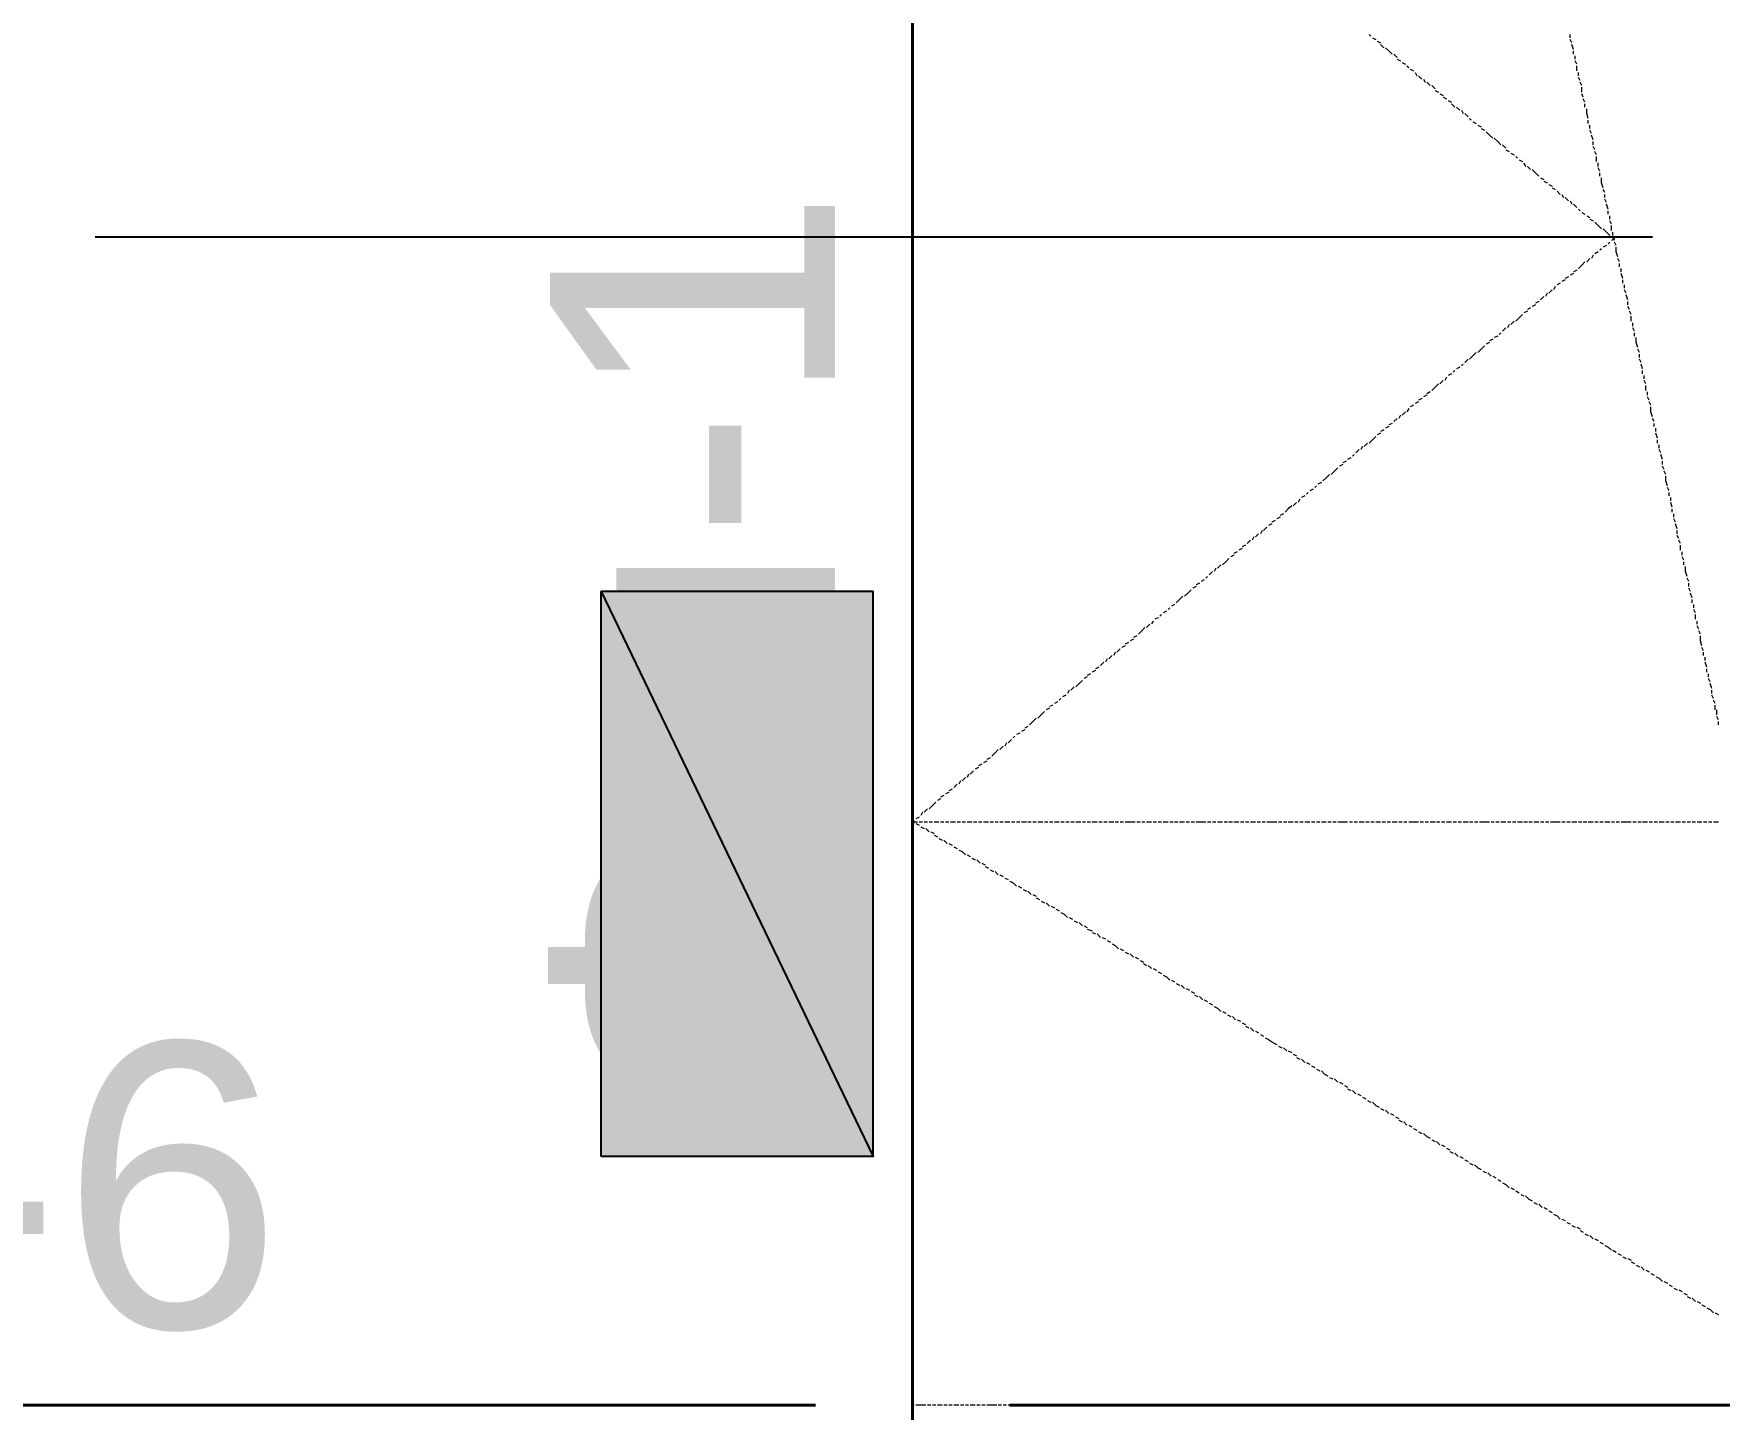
# Model space of a CAD drawing. Extents: x 0 to 604, y 0 to 420.
# Drawn here: x 127.95 to 149.6, y 218.26 to 235.93 of the extents above; entities that cross this region are included whole.
import ezdxf

# ---------------------------------------------------------------- set-up
doc = ezdxf.new("R2010")
doc.units = 0
doc.styles.add('TEYPDFCAD_TEXT', font='arial.ttf')

msp = doc.modelspace()

# ---------------------------------------------------------------- hatches: boundary and pattern name
at = {"true_color": 0xffffff}
h = msp.add_hatch(color=0, dxfattribs=at)
h.paths.add_polyline_path([(135.234, 221.509), (135.234, 228.769), (138.726, 221.509)])
h.paths.add_polyline_path([(135.234, 228.769), (138.726, 221.509), (138.726, 228.769)])

# ---------------------------------------------------------------- linework, layer by layer
at = {"color": 7, "lineweight": 40}
for p, q in [((139.234, 262.065), (139.234, 174.561)), ((137.986, 218.313), (110.49, 218.313)), ((167.979, 218.313), (140.483, 218.313))]:
    msp.add_line(p, q, dxfattribs=at)
at = {"lineweight": 25}
for p, q in [((139.234, 245.914), (139.234, 225.912)), ((148.738, 233.32), (128.736, 233.32)), ((139.234, 224.409), (139.234, 223.414)), ((139.234, 221.911), (139.234, 201.909))]:
    msp.add_line(p, q, dxfattribs=at)
at = {"color": 7, "lineweight": 5}
for p, q in [((139.234, 235.86), (139.234, 235.924)), ((139.234, 235.797), (139.234, 235.839)), ((139.234, 235.733), (139.234, 235.775)), ((145.097, 235.924), (145.119, 235.902)), ((145.14, 235.881), (145.182, 235.86)), ((145.203, 235.839), (145.246, 235.818)), ((145.246, 235.797), (145.288, 235.754)), ((147.68, 235.881), (147.68, 235.924)), ((147.701, 235.818), (147.68, 235.86)), ((147.722, 235.733), (147.701, 235.797)), ((139.234, 235.649), (139.234, 235.712)), ((139.234, 235.585), (139.234, 235.627)), ((139.234, 235.522), (139.234, 235.564)), ((145.309, 235.754), (145.351, 235.712)), ((145.351, 235.712), (145.394, 235.67)), ((145.415, 235.67), (145.457, 235.627)), ((145.457, 235.606), (145.5, 235.585)), ((145.521, 235.564), (145.563, 235.543)), ((147.722, 235.67), (147.722, 235.712)), ((147.743, 235.606), (147.743, 235.649)), ((147.764, 235.543), (147.743, 235.585)), ((139.234, 235.437), (139.234, 235.5)), ((139.234, 235.373), (139.234, 235.437)), ((139.234, 235.31), (139.234, 235.352)), ((145.584, 235.522), (145.606, 235.5)), ((145.627, 235.479), (145.669, 235.458)), ((145.69, 235.437), (145.711, 235.394)), ((145.732, 235.394), (145.775, 235.352)), ((145.796, 235.352), (145.817, 235.31)), ((147.764, 235.458), (147.764, 235.522)), ((147.786, 235.394), (147.786, 235.437)), ((147.807, 235.331), (147.786, 235.373)), ((139.234, 235.246), (139.234, 235.289)), ((139.234, 235.162), (139.234, 235.225)), ((139.234, 235.098), (139.234, 235.141)), ((145.838, 235.31), (145.881, 235.268)), ((145.902, 235.268), (145.944, 235.225)), ((145.944, 235.204), (145.987, 235.183)), ((146.008, 235.162), (146.05, 235.141)), ((146.05, 235.119), (146.092, 235.098)), ((147.828, 235.268), (147.807, 235.31)), ((147.828, 235.183), (147.828, 235.246)), ((147.849, 235.119), (147.828, 235.162)), ((139.234, 235.035), (139.234, 235.077)), ((139.234, 234.95), (139.234, 235.013)), ((139.234, 234.887), (139.234, 234.929)), ((146.113, 235.077), (146.156, 235.056)), ((146.156, 235.035), (146.198, 234.992)), ((146.219, 234.992), (146.262, 234.95)), ((146.283, 234.95), (146.304, 234.908)), ((146.325, 234.908), (146.368, 234.865)), ((147.87, 235.056), (147.849, 235.098)), ((147.87, 234.992), (147.87, 235.035)), ((147.892, 234.908), (147.892, 234.971)), ((147.913, 234.844), (147.892, 234.908)), ((139.234, 234.823), (139.234, 234.865)), ((139.234, 234.738), (139.234, 234.802)), ((139.234, 234.675), (139.234, 234.717)), ((146.389, 234.844), (146.41, 234.823)), ((146.431, 234.802), (146.473, 234.781)), ((146.494, 234.759), (146.537, 234.738)), ((146.537, 234.717), (146.579, 234.696)), ((147.913, 234.781), (147.913, 234.823)), ((147.934, 234.717), (147.934, 234.759)), ((147.955, 234.654), (147.934, 234.696)), ((139.234, 234.611), (139.234, 234.654)), ((139.234, 234.527), (139.234, 234.59)), ((139.234, 234.463), (139.234, 234.527)), ((146.6, 234.675), (146.643, 234.632)), ((146.643, 234.632), (146.685, 234.59)), ((146.706, 234.59), (146.749, 234.548)), ((146.749, 234.548), (146.791, 234.506)), ((146.812, 234.506), (146.854, 234.463)), ((147.976, 234.569), (147.955, 234.632)), ((147.976, 234.506), (147.976, 234.548)), ((147.997, 234.442), (147.976, 234.484)), ((139.234, 234.4), (139.234, 234.442)), ((139.234, 234.336), (139.234, 234.379)), ((139.234, 234.251), (139.234, 234.315)), ((146.854, 234.442), (146.897, 234.421)), ((146.918, 234.4), (146.96, 234.379)), ((146.981, 234.357), (147.002, 234.336)), ((147.024, 234.315), (147.066, 234.294)), ((147.087, 234.273), (147.108, 234.23)), ((148.018, 234.379), (147.997, 234.421)), ((148.018, 234.294), (148.018, 234.357)), ((148.04, 234.23), (148.04, 234.273)), ((139.234, 234.188), (139.234, 234.23)), ((139.234, 234.125), (139.234, 234.167)), ((139.234, 234.04), (139.234, 234.103)), ((147.13, 234.23), (147.172, 234.188)), ((147.193, 234.188), (147.235, 234.146)), ((147.235, 234.146), (147.278, 234.103)), ((147.299, 234.082), (147.341, 234.061)), ((147.341, 234.04), (147.383, 234.019)), ((148.061, 234.167), (148.04, 234.209)), ((148.061, 234.103), (148.061, 234.146)), ((148.082, 234.019), (148.082, 234.082)), ((139.234, 233.976), (139.234, 234.019)), ((139.234, 233.913), (139.234, 233.955)), ((139.234, 233.828), (139.234, 233.892)), ((147.405, 233.998), (147.447, 233.976)), ((147.447, 233.955), (147.489, 233.934)), ((147.511, 233.913), (147.553, 233.87)), ((147.574, 233.87), (147.595, 233.828)), ((147.616, 233.828), (147.659, 233.786)), ((148.103, 233.955), (148.082, 234.019)), ((148.124, 233.892), (148.103, 233.934)), ((148.124, 233.828), (148.124, 233.87)), ((139.234, 233.765), (139.234, 233.807)), ((139.234, 233.701), (139.234, 233.744)), ((139.234, 233.617), (139.234, 233.68)), ((139.234, 233.553), (139.234, 233.617)), ((147.68, 233.786), (147.701, 233.744)), ((147.722, 233.744), (147.764, 233.701)), ((147.786, 233.68), (147.807, 233.659)), ((147.828, 233.638), (147.87, 233.617)), ((148.145, 233.765), (148.124, 233.807)), ((148.167, 233.68), (148.145, 233.744)), ((148.167, 233.617), (148.167, 233.659)), ((139.234, 233.489), (139.234, 233.532)), ((139.234, 233.426), (139.234, 233.468)), ((139.234, 233.341), (139.234, 233.405)), ((147.892, 233.595), (147.934, 233.574)), ((147.934, 233.553), (147.976, 233.532)), ((147.997, 233.511), (148.04, 233.468)), ((148.04, 233.468), (148.082, 233.426)), ((148.103, 233.426), (148.145, 233.384)), ((148.188, 233.553), (148.188, 233.595)), ((148.209, 233.489), (148.188, 233.532)), ((148.209, 233.405), (148.209, 233.468)), ((139.234, 233.278), (139.234, 233.32)), ((139.234, 233.214), (139.234, 233.257)), ((139.234, 233.13), (139.234, 233.193)), ((148.082, 233.172), (148.061, 233.151)), ((148.145, 233.214), (148.103, 233.193)), ((148.145, 233.384), (148.188, 233.341)), ((148.188, 233.257), (148.167, 233.236)), ((148.209, 233.32), (148.251, 233.299)), ((148.251, 233.299), (148.209, 233.278)), ((148.23, 233.341), (148.23, 233.384)), ((148.251, 233.278), (148.23, 233.32)), ((148.273, 233.214), (148.251, 233.257)), ((148.273, 233.13), (148.273, 233.193)), ((139.234, 233.066), (139.234, 233.108)), ((139.234, 233.003), (139.234, 233.045)), ((139.234, 232.918), (139.234, 232.982)), ((147.828, 232.96), (147.786, 232.918)), ((147.87, 233.003), (147.828, 232.96)), ((147.934, 233.045), (147.892, 233.003)), ((147.976, 233.087), (147.955, 233.045)), ((148.04, 233.13), (147.997, 233.108)), ((148.294, 233.066), (148.273, 233.13)), ((148.315, 233.003), (148.294, 233.045)), ((148.315, 232.939), (148.315, 232.982)), ((139.234, 232.855), (139.234, 232.897)), ((139.234, 232.791), (139.234, 232.833)), ((139.234, 232.727), (139.234, 232.77)), ((147.616, 232.77), (147.574, 232.749)), ((147.659, 232.812), (147.616, 232.791)), ((147.722, 232.855), (147.68, 232.833)), ((147.764, 232.897), (147.722, 232.876)), ((148.336, 232.876), (148.336, 232.918)), ((148.357, 232.791), (148.336, 232.855)), ((148.357, 232.727), (148.357, 232.77)), ((139.234, 232.643), (139.234, 232.706)), ((139.234, 232.579), (139.234, 232.622)), ((139.234, 232.516), (139.234, 232.558)), ((147.341, 232.558), (147.299, 232.516)), ((147.383, 232.601), (147.362, 232.558)), ((147.447, 232.643), (147.405, 232.601)), ((147.489, 232.685), (147.468, 232.643)), ((147.553, 232.727), (147.511, 232.706)), ((148.378, 232.664), (148.378, 232.706)), ((148.399, 232.601), (148.378, 232.643)), ((148.421, 232.516), (148.399, 232.579)), ((139.234, 232.431), (139.234, 232.495)), ((139.234, 232.368), (139.234, 232.41)), ((139.234, 232.304), (139.234, 232.346)), ((147.066, 232.325), (147.024, 232.283)), ((147.13, 232.368), (147.087, 232.346)), ((147.172, 232.41), (147.13, 232.389)), ((147.235, 232.452), (147.193, 232.431)), ((147.278, 232.495), (147.235, 232.474)), ((148.421, 232.452), (148.421, 232.495)), ((148.442, 232.389), (148.421, 232.431)), ((148.463, 232.325), (148.442, 232.368)), ((139.234, 232.22), (139.234, 232.283)), ((139.234, 232.156), (139.234, 232.198)), ((139.234, 232.093), (139.234, 232.135)), ((146.791, 232.093), (146.77, 232.071)), ((146.854, 232.156), (146.812, 232.114)), ((146.897, 232.198), (146.875, 232.156)), ((146.96, 232.241), (146.918, 232.198)), ((147.024, 232.283), (146.981, 232.241)), ((148.463, 232.241), (148.463, 232.304)), ((148.484, 232.177), (148.484, 232.22)), ((148.505, 232.114), (148.484, 232.156)), ((148.505, 232.05), (148.505, 232.093)), ((139.234, 232.008), (139.234, 232.071)), ((139.234, 231.944), (139.234, 231.987)), ((139.234, 231.881), (139.234, 231.923)), ((146.537, 231.881), (146.494, 231.839)), ((146.579, 231.923), (146.537, 231.881)), ((146.643, 231.965), (146.6, 231.944)), ((146.685, 232.008), (146.643, 231.987)), ((146.749, 232.05), (146.706, 232.029)), ((148.526, 231.965), (148.526, 232.029)), ((148.548, 231.902), (148.526, 231.965)), ((148.569, 231.839), (148.548, 231.881)), ((139.234, 231.817), (139.234, 231.86)), ((139.234, 231.733), (139.234, 231.796)), ((139.234, 231.669), (139.234, 231.711)), ((146.304, 231.69), (146.283, 231.669)), ((146.368, 231.754), (146.325, 231.711)), ((146.431, 231.796), (146.389, 231.754)), ((146.473, 231.839), (146.431, 231.796)), ((148.569, 231.775), (148.569, 231.817)), ((148.59, 231.711), (148.569, 231.754)), ((148.611, 231.627), (148.59, 231.69)), ((139.234, 231.606), (139.234, 231.648)), ((139.234, 231.521), (139.234, 231.584)), ((139.234, 231.458), (139.234, 231.5)), ((146.05, 231.479), (146.008, 231.436)), ((146.092, 231.521), (146.071, 231.479)), ((146.156, 231.563), (146.113, 231.542)), ((146.198, 231.606), (146.177, 231.584)), ((146.262, 231.648), (146.219, 231.627)), ((148.611, 231.563), (148.611, 231.606)), ((148.632, 231.5), (148.632, 231.542)), ((148.654, 231.436), (148.632, 231.479)), ((139.234, 231.394), (139.234, 231.436)), ((139.234, 231.309), (139.234, 231.373)), ((139.234, 231.246), (139.234, 231.288)), ((139.234, 231.182), (139.234, 231.225)), ((145.775, 231.246), (145.732, 231.225)), ((145.838, 231.288), (145.796, 231.267)), ((145.881, 231.331), (145.838, 231.309)), ((145.944, 231.394), (145.902, 231.352)), ((145.987, 231.436), (145.944, 231.394)), ((148.654, 231.352), (148.654, 231.415)), ((148.675, 231.288), (148.675, 231.331)), ((148.696, 231.225), (148.675, 231.267)), ((139.234, 231.098), (139.234, 231.161)), ((139.234, 231.034), (139.234, 231.077)), ((139.234, 230.971), (139.234, 231.013)), ((145.5, 231.034), (145.478, 230.992)), ((145.563, 231.077), (145.521, 231.034)), ((145.606, 231.119), (145.584, 231.077)), ((145.669, 231.161), (145.627, 231.14)), ((145.732, 231.203), (145.69, 231.182)), ((148.717, 231.161), (148.696, 231.203)), ((148.717, 231.077), (148.717, 231.14)), ((148.738, 231.013), (148.717, 231.077)), ((139.234, 230.907), (139.234, 230.95)), ((139.234, 230.822), (139.234, 230.886)), ((139.234, 230.759), (139.234, 230.801)), ((145.246, 230.801), (145.203, 230.78)), ((145.288, 230.844), (145.246, 230.822)), ((145.351, 230.886), (145.309, 230.865)), ((145.394, 230.928), (145.351, 230.907)), ((145.457, 230.992), (145.415, 230.95)), ((148.759, 230.95), (148.738, 230.992)), ((148.759, 230.886), (148.759, 230.928)), ((148.78, 230.822), (148.78, 230.865)), ((148.802, 230.738), (148.78, 230.801)), ((139.234, 230.696), (139.234, 230.738)), ((139.234, 230.611), (139.234, 230.674)), ((139.234, 230.547), (139.234, 230.59)), ((144.97, 230.59), (144.928, 230.547)), ((145.013, 230.632), (144.992, 230.59)), ((145.076, 230.674), (145.034, 230.632)), ((145.14, 230.717), (145.097, 230.674)), ((145.182, 230.759), (145.14, 230.717)), ((148.802, 230.674), (148.802, 230.717)), ((148.823, 230.611), (148.823, 230.653)), ((148.844, 230.547), (148.823, 230.59)), ((139.234, 230.484), (139.234, 230.526)), ((139.234, 230.399), (139.234, 230.463)), ((139.234, 230.336), (139.234, 230.378)), ((144.695, 230.357), (144.653, 230.315)), ((144.759, 230.399), (144.716, 230.378)), ((144.801, 230.441), (144.759, 230.42)), ((144.865, 230.484), (144.822, 230.463)), ((144.907, 230.526), (144.886, 230.505)), ((148.865, 230.463), (148.844, 230.526)), ((148.865, 230.399), (148.865, 230.441)), ((148.886, 230.336), (148.865, 230.378)), ((139.234, 230.272), (139.234, 230.315)), ((139.234, 230.188), (139.234, 230.251)), ((139.234, 230.124), (139.234, 230.166)), ((144.484, 230.166), (144.441, 230.145)), ((144.547, 230.23), (144.505, 230.188)), ((144.589, 230.272), (144.547, 230.23)), ((144.653, 230.315), (144.611, 230.272)), ((148.907, 230.272), (148.886, 230.315)), ((148.907, 230.188), (148.907, 230.251)), ((148.929, 230.124), (148.907, 230.188)), ((139.234, 230.06), (139.234, 230.103)), ((139.234, 229.997), (139.234, 230.039)), ((139.234, 229.912), (139.234, 229.976)), ((144.208, 229.955), (144.187, 229.912)), ((144.272, 229.997), (144.23, 229.976)), ((144.314, 230.039), (144.293, 230.018)), ((144.378, 230.082), (144.335, 230.06)), ((144.42, 230.124), (144.399, 230.103)), ((148.95, 230.06), (148.929, 230.103)), ((148.95, 229.997), (148.95, 230.039)), ((148.971, 229.934), (148.971, 229.976)), ((139.234, 229.849), (139.234, 229.891)), ((139.234, 229.785), (139.234, 229.828)), ((139.234, 229.701), (139.234, 229.764)), ((143.954, 229.722), (143.912, 229.701)), ((143.997, 229.764), (143.954, 229.743)), ((144.06, 229.828), (144.018, 229.785)), ((144.103, 229.87), (144.06, 229.828)), ((144.166, 229.912), (144.124, 229.87)), ((148.992, 229.849), (148.971, 229.912)), ((148.992, 229.785), (148.992, 229.828)), ((149.013, 229.722), (149.013, 229.764)), ((139.234, 229.637), (139.234, 229.679)), ((139.234, 229.574), (139.234, 229.616)), ((139.234, 229.489), (139.234, 229.553)), ((143.679, 229.51), (143.637, 229.468)), ((143.722, 229.553), (143.701, 229.51)), ((143.785, 229.595), (143.743, 229.553)), ((143.849, 229.637), (143.806, 229.616)), ((143.891, 229.679), (143.849, 229.658)), ((149.035, 229.658), (149.013, 229.701)), ((149.056, 229.574), (149.035, 229.637)), ((149.056, 229.51), (149.056, 229.553)), ((139.234, 229.425), (139.234, 229.468)), ((139.234, 229.362), (139.234, 229.404)), ((139.234, 229.277), (139.234, 229.341)), ((143.404, 229.277), (143.362, 229.256)), ((143.468, 229.32), (143.425, 229.298)), ((143.51, 229.362), (143.468, 229.341)), ((143.573, 229.425), (143.531, 229.383)), ((143.616, 229.468), (143.595, 229.425)), ((149.077, 229.447), (149.056, 229.489)), ((149.098, 229.383), (149.077, 229.425)), ((149.098, 229.298), (149.098, 229.362)), ((149.119, 229.235), (149.119, 229.277)), ((139.234, 229.214), (139.234, 229.256)), ((139.234, 229.15), (139.234, 229.193)), ((139.234, 229.087), (139.234, 229.129)), ((139.234, 229.002), (139.234, 229.066)), ((143.129, 229.066), (143.108, 229.023)), ((143.192, 229.108), (143.15, 229.066)), ((143.256, 229.15), (143.214, 229.108)), ((143.298, 229.193), (143.256, 229.15)), ((143.362, 229.235), (143.32, 229.214)), ((149.14, 229.172), (149.119, 229.214)), ((149.14, 229.108), (149.14, 229.15)), ((149.161, 229.023), (149.161, 229.087)), ((139.234, 228.939), (139.234, 228.981)), ((139.234, 228.875), (139.234, 228.917)), ((139.234, 228.791), (139.234, 228.854)), ((142.917, 228.875), (142.875, 228.854)), ((142.981, 228.917), (142.939, 228.896)), ((143.023, 228.96), (143.002, 228.939)), ((143.087, 229.023), (143.044, 228.981)), ((149.183, 228.96), (149.161, 229.023)), ((149.204, 228.896), (149.183, 228.939)), ((149.204, 228.833), (149.204, 228.875)), ((139.234, 228.727), (139.234, 228.769)), ((139.234, 228.663), (139.234, 228.706)), ((139.234, 228.579), (139.234, 228.642)), ((142.663, 228.663), (142.621, 228.621)), ((142.706, 228.706), (142.663, 228.663)), ((142.769, 228.748), (142.727, 228.706)), ((142.811, 228.791), (142.769, 228.748)), ((142.875, 228.833), (142.833, 228.812)), ((149.225, 228.769), (149.204, 228.812)), ((149.246, 228.685), (149.225, 228.748)), ((149.246, 228.621), (149.246, 228.663)), ((139.234, 228.515), (139.234, 228.558)), ((139.234, 228.452), (139.234, 228.494)), ((139.234, 228.367), (139.234, 228.431)), ((142.388, 228.431), (142.346, 228.41)), ((142.43, 228.473), (142.409, 228.452)), ((142.494, 228.515), (142.452, 228.494)), ((142.536, 228.558), (142.515, 228.536)), ((142.6, 228.6), (142.558, 228.579)), ((149.267, 228.558), (149.267, 228.6)), ((149.288, 228.494), (149.267, 228.536)), ((149.288, 228.41), (149.288, 228.473)), ((139.234, 228.304), (139.234, 228.346)), ((139.234, 228.24), (139.234, 228.282)), ((139.234, 228.177), (139.234, 228.219)), ((142.113, 228.198), (142.071, 228.177)), ((142.177, 228.261), (142.134, 228.219)), ((142.219, 228.304), (142.177, 228.261)), ((142.282, 228.346), (142.24, 228.304)), ((142.325, 228.388), (142.304, 228.346)), ((149.31, 228.346), (149.31, 228.388)), ((149.331, 228.282), (149.31, 228.325)), ((149.352, 228.219), (149.331, 228.261)), ((149.352, 228.134), (149.352, 228.198)), ((139.234, 228.092), (139.234, 228.155)), ((139.234, 228.029), (139.234, 228.071)), ((139.234, 227.965), (139.234, 228.007)), ((141.838, 227.986), (141.817, 227.944)), ((141.901, 228.029), (141.859, 227.986)), ((141.965, 228.071), (141.923, 228.05)), ((142.007, 228.113), (141.965, 228.092)), ((142.071, 228.155), (142.028, 228.134)), ((149.373, 228.071), (149.352, 228.134)), ((149.394, 228.007), (149.373, 228.05)), ((149.394, 227.944), (149.394, 227.986)), ((139.234, 227.88), (139.234, 227.944)), ((139.234, 227.817), (139.234, 227.859)), ((139.234, 227.753), (139.234, 227.796)), ((141.626, 227.796), (141.584, 227.774)), ((141.69, 227.859), (141.647, 227.817)), ((141.732, 227.901), (141.711, 227.859)), ((141.796, 227.944), (141.753, 227.901)), ((149.416, 227.88), (149.416, 227.923)), ((149.437, 227.796), (149.416, 227.859)), ((149.437, 227.732), (149.437, 227.774)), ((139.234, 227.669), (139.234, 227.732)), ((139.234, 227.605), (139.234, 227.648)), ((139.234, 227.542), (139.234, 227.584)), ((141.309, 227.542), (141.266, 227.499)), ((141.372, 227.584), (141.33, 227.542)), ((141.415, 227.626), (141.372, 227.584)), ((141.478, 227.669), (141.436, 227.648)), ((141.52, 227.711), (141.478, 227.69)), ((141.584, 227.753), (141.542, 227.732)), ((149.458, 227.669), (149.458, 227.711)), ((149.479, 227.605), (149.458, 227.648)), ((149.5, 227.52), (149.479, 227.584)), ((139.234, 227.457), (139.234, 227.52)), ((139.234, 227.393), (139.234, 227.436)), ((139.234, 227.33), (139.234, 227.372)), ((141.097, 227.351), (141.055, 227.33)), ((141.139, 227.393), (141.118, 227.372)), ((141.203, 227.436), (141.161, 227.415)), ((141.245, 227.499), (141.224, 227.457)), ((149.5, 227.457), (149.5, 227.499)), ((149.521, 227.393), (149.5, 227.436)), ((149.542, 227.33), (149.521, 227.372)), ((139.234, 227.267), (139.234, 227.309)), ((139.234, 227.182), (139.234, 227.245)), ((139.234, 227.118), (139.234, 227.161)), ((140.822, 227.139), (140.78, 227.097)), ((140.885, 227.182), (140.843, 227.139)), ((140.928, 227.224), (140.885, 227.182)), ((140.991, 227.267), (140.949, 227.245)), ((141.034, 227.309), (140.991, 227.288)), ((149.542, 227.245), (149.542, 227.309)), ((149.564, 227.182), (149.564, 227.245)), ((149.585, 227.118), (149.564, 227.161)), ((139.234, 227.055), (139.234, 227.097)), ((139.234, 226.97), (139.234, 227.034)), ((139.234, 226.907), (139.234, 226.949)), ((140.547, 226.907), (140.525, 226.886)), ((140.61, 226.949), (140.568, 226.928)), ((140.674, 226.991), (140.631, 226.97)), ((140.716, 227.034), (140.674, 227.012)), ((140.78, 227.097), (140.737, 227.055)), ((149.585, 227.055), (149.585, 227.097)), ((139.234, 226.843), (139.234, 226.886)), ((139.234, 226.758), (139.234, 226.822)), ((139.234, 226.695), (139.234, 226.737)), ((140.293, 226.695), (140.25, 226.653)), ((140.335, 226.737), (140.293, 226.695)), ((140.399, 226.78), (140.356, 226.737)), ((140.441, 226.822), (140.42, 226.78)), ((140.504, 226.864), (140.462, 226.822)), ((139.234, 226.631), (139.234, 226.674)), ((139.234, 226.547), (139.234, 226.61)), ((139.234, 226.483), (139.234, 226.547)), ((139.234, 226.42), (139.234, 226.462)), ((140.018, 226.462), (139.975, 226.42)), ((140.081, 226.505), (140.039, 226.483)), ((140.123, 226.547), (140.081, 226.526)), ((140.187, 226.589), (140.144, 226.568)), ((140.229, 226.631), (140.187, 226.61)), ((139.234, 226.356), (139.234, 226.399)), ((139.234, 226.272), (139.234, 226.335)), ((139.234, 226.208), (139.234, 226.25)), ((139.806, 226.293), (139.763, 226.25)), ((139.848, 226.335), (139.827, 226.293)), ((139.912, 226.377), (139.869, 226.335)), ((139.954, 226.42), (139.933, 226.377)), ((139.234, 226.145), (139.234, 226.187)), ((139.234, 226.06), (139.234, 226.124)), ((139.234, 225.996), (139.234, 226.039)), ((139.531, 226.06), (139.488, 226.018)), ((139.594, 226.102), (139.552, 226.081)), ((139.637, 226.145), (139.594, 226.124)), ((139.7, 226.187), (139.658, 226.166)), ((139.742, 226.229), (139.7, 226.208)), ((139.234, 225.933), (139.234, 225.975)), ((139.234, 225.848), (139.234, 225.912)), ((139.256, 225.827), (139.234, 225.806)), ((139.234, 225.785), (139.234, 225.827)), ((139.319, 225.869), (139.277, 225.848)), ((139.361, 225.933), (139.34, 225.891)), ((139.425, 225.975), (139.382, 225.933)), ((139.488, 226.018), (139.446, 225.975)), ((139.234, 225.806), (139.298, 225.806)), ((139.234, 225.806), (139.256, 225.785)), ((139.234, 225.721), (139.234, 225.764)), ((139.234, 225.637), (139.234, 225.7)), ((139.234, 225.573), (139.234, 225.637)), ((139.277, 225.785), (139.319, 225.764)), ((139.319, 225.806), (139.361, 225.806)), ((139.34, 225.743), (139.382, 225.721)), ((139.382, 225.806), (139.425, 225.806)), ((139.404, 225.721), (139.446, 225.679)), ((139.446, 225.806), (139.488, 225.806)), ((139.467, 225.679), (139.51, 225.658)), ((139.51, 225.806), (139.573, 225.806)), ((139.51, 225.637), (139.552, 225.615)), ((139.573, 225.594), (139.615, 225.573)), ((139.594, 225.806), (139.637, 225.806)), ((139.658, 225.806), (139.7, 225.806)), ((139.721, 225.806), (139.785, 225.806)), ((139.806, 225.806), (139.848, 225.806)), ((139.869, 225.806), (139.912, 225.806)), ((139.933, 225.806), (139.996, 225.806)), ((140.018, 225.806), (140.06, 225.806)), ((140.081, 225.806), (140.123, 225.806)), ((140.144, 225.806), (140.208, 225.806)), ((140.229, 225.806), (140.272, 225.806)), ((140.293, 225.806), (140.335, 225.806)), ((140.356, 225.806), (140.399, 225.806)), ((140.42, 225.806), (140.483, 225.806)), ((140.504, 225.806), (140.547, 225.806)), ((140.568, 225.806), (140.61, 225.806)), ((140.631, 225.806), (140.695, 225.806)), ((140.716, 225.806), (140.758, 225.806)), ((140.78, 225.806), (140.822, 225.806)), ((140.843, 225.806), (140.906, 225.806)), ((140.928, 225.806), (140.97, 225.806)), ((140.991, 225.806), (141.034, 225.806)), ((141.055, 225.806), (141.118, 225.806)), ((141.139, 225.806), (141.182, 225.806)), ((141.203, 225.806), (141.245, 225.806)), ((141.266, 225.806), (141.309, 225.806)), ((141.33, 225.806), (141.393, 225.806)), ((141.415, 225.806), (141.457, 225.806)), ((141.478, 225.806), (141.52, 225.806)), ((141.542, 225.806), (141.605, 225.806)), ((141.626, 225.806), (141.668, 225.806)), ((141.69, 225.806), (141.732, 225.806)), ((141.753, 225.806), (141.817, 225.806)), ((141.838, 225.806), (141.88, 225.806)), ((141.901, 225.806), (141.944, 225.806)), ((141.965, 225.806), (142.028, 225.806)), ((142.028, 225.806), (142.092, 225.806)), ((142.113, 225.806), (142.155, 225.806)), ((142.177, 225.806), (142.219, 225.806)), ((142.24, 225.806), (142.304, 225.806)), ((142.325, 225.806), (142.367, 225.806)), ((142.388, 225.806), (142.43, 225.806)), ((142.452, 225.806), (142.515, 225.806)), ((142.536, 225.806), (142.579, 225.806)), ((142.6, 225.806), (142.642, 225.806)), ((142.663, 225.806), (142.727, 225.806)), ((142.748, 225.806), (142.79, 225.806)), ((142.811, 225.806), (142.854, 225.806)), ((142.875, 225.806), (142.939, 225.806)), ((142.939, 225.806), (143.002, 225.806)), ((143.023, 225.806), (143.065, 225.806)), ((143.087, 225.806), (143.129, 225.806)), ((143.15, 225.806), (143.214, 225.806)), ((143.235, 225.806), (143.277, 225.806)), ((143.298, 225.806), (143.341, 225.806)), ((143.362, 225.806), (143.425, 225.806)), ((143.446, 225.806), (143.489, 225.806)), ((143.51, 225.806), (143.552, 225.806)), ((143.573, 225.806), (143.637, 225.806)), ((143.658, 225.806), (143.701, 225.806)), ((143.722, 225.806), (143.764, 225.806)), ((143.785, 225.806), (143.849, 225.806)), ((143.849, 225.806), (143.912, 225.806)), ((143.933, 225.806), (143.976, 225.806)), ((143.997, 225.806), (144.039, 225.806)), ((144.06, 225.806), (144.124, 225.806)), ((144.145, 225.806), (144.187, 225.806)), ((144.208, 225.806), (144.251, 225.806)), ((144.272, 225.806), (144.335, 225.806)), ((144.357, 225.806), (144.399, 225.806)), ((144.42, 225.806), (144.463, 225.806)), ((144.484, 225.806), (144.547, 225.806)), ((144.568, 225.806), (144.611, 225.806)), ((144.632, 225.806), (144.674, 225.806)), ((144.695, 225.806), (144.759, 225.806)), ((144.759, 225.806), (144.822, 225.806)), ((144.844, 225.806), (144.886, 225.806)), ((144.907, 225.806), (144.949, 225.806)), ((144.97, 225.806), (145.034, 225.806)), ((145.055, 225.806), (145.097, 225.806)), ((145.119, 225.806), (145.161, 225.806)), ((145.182, 225.806), (145.246, 225.806)), ((145.267, 225.806), (145.309, 225.806)), ((145.33, 225.806), (145.373, 225.806)), ((145.394, 225.806), (145.457, 225.806)), ((145.478, 225.806), (145.521, 225.806)), ((145.542, 225.806), (145.584, 225.806)), ((145.606, 225.806), (145.669, 225.806)), ((145.669, 225.806), (145.732, 225.806)), ((145.754, 225.806), (145.796, 225.806)), ((145.817, 225.806), (145.859, 225.806)), ((145.881, 225.806), (145.944, 225.806)), ((145.965, 225.806), (146.008, 225.806)), ((146.029, 225.806), (146.071, 225.806)), ((146.092, 225.806), (146.156, 225.806)), ((146.177, 225.806), (146.219, 225.806)), ((146.24, 225.806), (146.283, 225.806)), ((146.304, 225.806), (146.368, 225.806)), ((146.389, 225.806), (146.431, 225.806)), ((146.452, 225.806), (146.494, 225.806)), ((146.516, 225.806), (146.579, 225.806)), ((146.579, 225.806), (146.643, 225.806)), ((146.664, 225.806), (146.706, 225.806)), ((146.727, 225.806), (146.77, 225.806)), ((146.791, 225.806), (146.854, 225.806)), ((146.875, 225.806), (146.918, 225.806)), ((146.939, 225.806), (146.981, 225.806)), ((147.002, 225.806), (147.066, 225.806)), ((147.087, 225.806), (147.13, 225.806)), ((147.151, 225.806), (147.193, 225.806)), ((147.214, 225.806), (147.278, 225.806)), ((147.299, 225.806), (147.341, 225.806)), ((147.362, 225.806), (147.405, 225.806)), ((147.426, 225.806), (147.489, 225.806)), ((147.489, 225.806), (147.553, 225.806)), ((147.574, 225.806), (147.616, 225.806)), ((147.637, 225.806), (147.68, 225.806)), ((147.701, 225.806), (147.764, 225.806)), ((147.786, 225.806), (147.828, 225.806)), ((147.849, 225.806), (147.892, 225.806)), ((147.913, 225.806), (147.976, 225.806)), ((147.997, 225.806), (148.04, 225.806)), ((148.061, 225.806), (148.103, 225.806)), ((148.124, 225.806), (148.188, 225.806)), ((148.209, 225.806), (148.251, 225.806)), ((148.273, 225.806), (148.315, 225.806)), ((148.336, 225.806), (148.399, 225.806)), ((148.399, 225.806), (148.463, 225.806)), ((148.484, 225.806), (148.526, 225.806)), ((148.548, 225.806), (148.59, 225.806)), ((148.611, 225.806), (148.675, 225.806)), ((148.696, 225.806), (148.738, 225.806)), ((148.759, 225.806), (148.802, 225.806)), ((148.823, 225.806), (148.886, 225.806)), ((148.907, 225.806), (148.95, 225.806)), ((148.971, 225.806), (149.013, 225.806)), ((149.035, 225.806), (149.098, 225.806)), ((149.119, 225.806), (149.161, 225.806)), ((149.183, 225.806), (149.225, 225.806)), ((149.246, 225.806), (149.288, 225.806)), ((149.31, 225.806), (149.373, 225.806)), ((149.394, 225.806), (149.437, 225.806)), ((149.458, 225.806), (149.5, 225.806)), ((149.521, 225.806), (149.585, 225.806)), ((139.234, 225.51), (139.234, 225.552)), ((139.234, 225.446), (139.234, 225.488)), ((139.234, 225.361), (139.234, 225.425)), ((139.637, 225.573), (139.679, 225.531)), ((139.7, 225.531), (139.742, 225.51)), ((139.763, 225.488), (139.806, 225.467)), ((139.827, 225.446), (139.869, 225.425)), ((139.869, 225.425), (139.912, 225.383)), ((139.933, 225.383), (139.975, 225.361)), ((139.234, 225.298), (139.234, 225.34)), ((139.234, 225.234), (139.234, 225.277)), ((139.234, 225.15), (139.234, 225.213)), ((139.996, 225.34), (140.039, 225.319)), ((140.06, 225.319), (140.102, 225.277)), ((140.123, 225.277), (140.166, 225.256)), ((140.166, 225.234), (140.208, 225.213)), ((140.229, 225.192), (140.272, 225.171)), ((140.293, 225.171), (140.335, 225.129)), ((139.234, 225.086), (139.234, 225.129)), ((139.234, 225.023), (139.234, 225.065)), ((139.234, 224.938), (139.234, 225.002)), ((140.356, 225.129), (140.399, 225.107)), ((140.42, 225.086), (140.462, 225.065)), ((140.483, 225.044), (140.525, 225.023)), ((140.525, 225.023), (140.568, 224.981)), ((140.589, 224.981), (140.631, 224.959)), ((139.234, 224.875), (139.234, 224.917)), ((139.234, 224.811), (139.234, 224.853)), ((139.234, 224.726), (139.234, 224.79)), ((140.653, 224.938), (140.695, 224.917)), ((140.716, 224.917), (140.758, 224.875)), ((140.78, 224.875), (140.822, 224.853)), ((140.822, 224.832), (140.864, 224.811)), ((140.885, 224.79), (140.928, 224.769)), ((140.949, 224.769), (140.991, 224.726)), ((139.234, 224.663), (139.234, 224.726)), ((139.234, 224.6), (139.234, 224.642)), ((139.234, 224.536), (139.234, 224.578)), ((139.234, 224.451), (139.234, 224.515)), ((141.012, 224.726), (141.055, 224.705)), ((141.076, 224.684), (141.118, 224.663)), ((141.139, 224.642), (141.182, 224.621)), ((141.182, 224.621), (141.224, 224.578)), ((141.245, 224.578), (141.287, 224.557)), ((141.309, 224.536), (141.351, 224.515)), ((141.372, 224.515), (141.415, 224.472)), ((139.234, 224.388), (139.234, 224.43)), ((139.234, 224.324), (139.234, 224.367)), ((139.234, 224.24), (139.234, 224.303)), ((141.436, 224.472), (141.478, 224.451)), ((141.478, 224.43), (141.542, 224.409)), ((141.542, 224.388), (141.584, 224.367)), ((141.605, 224.367), (141.647, 224.324)), ((141.668, 224.324), (141.711, 224.303)), ((139.234, 224.176), (139.234, 224.218)), ((139.234, 224.113), (139.234, 224.155)), ((139.234, 224.028), (139.234, 224.091)), ((141.732, 224.282), (141.774, 224.261)), ((141.796, 224.24), (141.838, 224.218)), ((141.838, 224.218), (141.88, 224.176)), ((141.901, 224.176), (141.944, 224.155)), ((141.965, 224.134), (142.007, 224.113)), ((142.028, 224.113), (142.071, 224.07)), ((139.234, 223.964), (139.234, 224.007)), ((139.234, 223.901), (139.234, 223.943)), ((139.234, 223.816), (139.234, 223.88)), ((142.092, 224.07), (142.134, 224.049)), ((142.155, 224.028), (142.198, 224.007)), ((142.198, 223.986), (142.24, 223.964)), ((142.261, 223.964), (142.304, 223.922)), ((142.325, 223.922), (142.367, 223.901)), ((142.388, 223.88), (142.43, 223.859)), ((139.234, 223.753), (139.234, 223.816)), ((139.234, 223.689), (139.234, 223.732)), ((139.234, 223.626), (139.234, 223.668)), ((142.452, 223.838), (142.494, 223.816)), ((142.494, 223.816), (142.536, 223.774)), ((142.558, 223.774), (142.6, 223.753)), ((142.621, 223.732), (142.663, 223.71)), ((142.685, 223.71), (142.727, 223.668)), ((142.748, 223.668), (142.79, 223.647)), ((139.234, 223.541), (139.234, 223.605)), ((139.234, 223.478), (139.234, 223.52)), ((139.234, 223.414), (139.234, 223.457)), ((142.811, 223.626), (142.854, 223.605)), ((142.854, 223.583), (142.896, 223.562)), ((142.917, 223.562), (142.96, 223.52)), ((142.981, 223.52), (143.023, 223.499)), ((143.044, 223.478), (143.087, 223.457)), ((143.108, 223.435), (143.15, 223.414)), ((139.234, 223.329), (139.234, 223.393)), ((139.234, 223.266), (139.234, 223.308)), ((139.234, 223.202), (139.234, 223.245)), ((143.15, 223.414), (143.192, 223.372)), ((143.214, 223.372), (143.256, 223.351)), ((143.277, 223.329), (143.32, 223.308)), ((143.341, 223.308), (143.383, 223.266)), ((143.404, 223.266), (143.446, 223.245)), ((143.468, 223.224), (143.51, 223.202)), ((139.234, 223.118), (139.234, 223.181)), ((139.234, 223.054), (139.234, 223.097)), ((139.234, 222.991), (139.234, 223.033)), ((143.51, 223.181), (143.552, 223.16)), ((143.573, 223.16), (143.616, 223.118)), ((143.637, 223.118), (143.679, 223.097)), ((143.701, 223.076), (143.743, 223.054)), ((143.764, 223.033), (143.806, 223.012)), ((143.806, 223.012), (143.87, 222.97)), ((139.234, 222.906), (139.234, 222.97)), ((139.234, 222.843), (139.234, 222.906)), ((139.234, 222.779), (139.234, 222.821)), ((143.87, 222.97), (143.912, 222.948)), ((143.933, 222.927), (143.976, 222.906)), ((143.997, 222.906), (144.039, 222.864)), ((144.06, 222.864), (144.103, 222.843)), ((144.124, 222.821), (144.166, 222.8)), ((144.166, 222.779), (144.208, 222.758)), ((139.234, 222.716), (139.234, 222.758)), ((139.234, 222.631), (139.234, 222.695)), ((139.234, 222.567), (139.234, 222.61)), ((144.23, 222.758), (144.272, 222.716)), ((144.293, 222.716), (144.335, 222.695)), ((144.357, 222.673), (144.399, 222.652)), ((144.42, 222.631), (144.463, 222.61)), ((144.484, 222.61), (144.526, 222.567)), ((144.526, 222.567), (144.568, 222.546)), ((139.234, 222.504), (139.234, 222.546)), ((139.234, 222.419), (139.234, 222.483)), ((139.234, 222.356), (139.234, 222.398)), ((144.589, 222.525), (144.632, 222.504)), ((144.653, 222.504), (144.695, 222.462)), ((144.716, 222.462), (144.759, 222.44)), ((144.78, 222.419), (144.822, 222.398)), ((144.822, 222.377), (144.865, 222.356)), ((144.886, 222.356), (144.928, 222.313)), ((139.234, 222.292), (139.234, 222.335)), ((139.234, 222.208), (139.234, 222.271)), ((139.234, 222.144), (139.234, 222.186)), ((144.949, 222.313), (144.992, 222.292)), ((145.013, 222.271), (145.055, 222.25)), ((145.076, 222.229), (145.119, 222.208)), ((145.14, 222.208), (145.182, 222.165)), ((145.182, 222.165), (145.225, 222.144)), ((139.234, 222.081), (139.234, 222.123)), ((139.234, 221.996), (139.234, 222.06)), ((139.234, 221.933), (139.234, 221.996)), ((145.246, 222.123), (145.288, 222.102)), ((145.309, 222.102), (145.351, 222.06)), ((145.373, 222.06), (145.415, 222.038)), ((145.436, 222.017), (145.478, 221.996)), ((145.478, 221.975), (145.521, 221.954)), ((145.542, 221.954), (145.584, 221.911)), ((139.234, 221.869), (139.234, 221.911)), ((139.234, 221.805), (139.234, 221.848)), ((139.234, 221.721), (139.234, 221.784)), ((139.234, 221.657), (139.234, 221.7)), ((145.606, 221.911), (145.648, 221.89)), ((145.669, 221.869), (145.711, 221.848)), ((145.732, 221.827), (145.775, 221.805)), ((145.796, 221.805), (145.838, 221.763)), ((145.838, 221.763), (145.881, 221.742)), ((145.902, 221.721), (145.944, 221.7)), ((145.965, 221.7), (146.008, 221.657)), ((139.234, 221.594), (139.234, 221.636)), ((139.234, 221.509), (139.234, 221.573)), ((139.234, 221.446), (139.234, 221.488)), ((146.029, 221.657), (146.071, 221.636)), ((146.092, 221.615), (146.135, 221.594)), ((146.135, 221.573), (146.177, 221.552)), ((146.198, 221.552), (146.24, 221.509)), ((146.262, 221.509), (146.304, 221.488)), ((139.234, 221.382), (139.234, 221.424)), ((139.234, 221.298), (139.234, 221.361)), ((139.234, 221.234), (139.234, 221.276)), ((146.325, 221.467), (146.368, 221.446)), ((146.389, 221.424), (146.431, 221.403)), ((146.452, 221.403), (146.494, 221.361)), ((146.494, 221.361), (146.537, 221.34)), ((146.558, 221.319), (146.6, 221.298)), ((146.621, 221.298), (146.664, 221.255)), ((139.234, 221.17), (139.234, 221.213)), ((139.234, 221.086), (139.234, 221.149)), ((139.234, 221.022), (139.234, 221.086)), ((146.685, 221.255), (146.727, 221.234)), ((146.749, 221.213), (146.791, 221.192)), ((146.812, 221.17), (146.854, 221.149)), ((146.854, 221.149), (146.897, 221.107)), ((146.918, 221.107), (146.96, 221.086)), ((146.981, 221.065), (147.024, 221.043)), ((139.234, 220.959), (139.234, 221.001)), ((139.234, 220.895), (139.234, 220.938)), ((139.234, 220.811), (139.234, 220.874)), ((147.045, 221.022), (147.087, 221.001)), ((147.108, 221.001), (147.151, 220.959)), ((147.151, 220.959), (147.193, 220.938)), ((147.214, 220.917), (147.256, 220.895)), ((147.278, 220.895), (147.32, 220.853)), ((147.341, 220.853), (147.383, 220.832)), ((139.234, 220.747), (139.234, 220.79)), ((139.234, 220.684), (139.234, 220.726)), ((139.234, 220.599), (139.234, 220.662)), ((147.405, 220.811), (147.447, 220.79)), ((147.468, 220.768), (147.511, 220.747)), ((147.511, 220.747), (147.553, 220.705)), ((147.574, 220.705), (147.616, 220.684)), ((147.637, 220.662), (147.68, 220.641)), ((147.701, 220.62), (147.743, 220.599)), ((139.234, 220.536), (139.234, 220.578)), ((139.234, 220.472), (139.234, 220.514)), ((139.234, 220.387), (139.234, 220.451)), ((147.764, 220.599), (147.807, 220.578)), ((147.807, 220.557), (147.849, 220.536)), ((147.87, 220.514), (147.913, 220.493)), ((147.934, 220.493), (147.976, 220.451)), ((147.997, 220.451), (148.04, 220.43)), ((148.061, 220.409), (148.103, 220.387)), ((139.234, 220.324), (139.234, 220.366)), ((139.234, 220.26), (139.234, 220.303)), ((139.234, 220.176), (139.234, 220.239)), ((148.124, 220.366), (148.167, 220.345)), ((148.167, 220.345), (148.209, 220.303)), ((148.23, 220.303), (148.273, 220.281)), ((148.294, 220.26), (148.336, 220.239)), ((148.357, 220.218), (148.399, 220.197)), ((148.421, 220.197), (148.463, 220.176)), ((139.234, 220.112), (139.234, 220.176)), ((139.234, 220.049), (139.234, 220.091)), ((139.234, 219.985), (139.234, 220.027)), ((148.463, 220.155), (148.505, 220.133)), ((148.526, 220.112), (148.569, 220.091)), ((148.59, 220.091), (148.632, 220.049)), ((148.654, 220.049), (148.696, 220.027)), ((148.717, 220.006), (148.759, 219.985)), ((139.234, 219.9), (139.234, 219.964)), ((139.234, 219.837), (139.234, 219.879)), ((139.234, 219.774), (139.234, 219.816)), ((139.234, 219.689), (139.234, 219.752)), ((148.78, 219.964), (148.823, 219.943)), ((148.823, 219.943), (148.865, 219.9)), ((148.886, 219.9), (148.929, 219.879)), ((148.95, 219.858), (148.992, 219.837)), ((149.013, 219.816), (149.056, 219.795)), ((149.077, 219.795), (149.119, 219.774)), ((149.14, 219.752), (149.183, 219.731)), ((139.234, 219.625), (139.234, 219.668)), ((139.234, 219.562), (139.234, 219.604)), ((139.234, 219.477), (139.234, 219.541)), ((149.183, 219.71), (149.225, 219.689)), ((149.246, 219.689), (149.288, 219.647)), ((149.31, 219.647), (149.352, 219.625)), ((149.373, 219.604), (149.416, 219.583)), ((149.437, 219.562), (149.479, 219.541)), ((149.479, 219.541), (149.521, 219.498)), ((139.234, 219.414), (139.234, 219.456)), ((139.234, 219.35), (139.234, 219.393)), ((139.234, 219.266), (139.234, 219.329)), ((149.542, 219.498), (149.585, 219.477)), ((139.234, 219.202), (139.234, 219.266)), ((139.234, 219.138), (139.234, 219.181)), ((139.234, 219.075), (139.234, 219.117)), ((139.234, 218.99), (139.234, 219.054)), ((139.234, 218.927), (139.234, 218.969)), ((139.234, 218.863), (139.234, 218.906)), ((139.234, 218.779), (139.234, 218.842)), ((139.234, 218.715), (139.234, 218.757)), ((139.234, 218.652), (139.234, 218.694)), ((139.234, 218.567), (139.234, 218.631)), ((139.234, 218.504), (139.234, 218.546)), ((139.234, 218.44), (139.234, 218.482)), ((139.234, 218.355), (139.234, 218.419)), ((139.234, 218.313), (139.234, 218.355)), ((139.256, 218.313), (139.234, 218.313)), ((139.234, 218.313), (139.234, 218.271)), ((139.34, 218.313), (139.277, 218.313)), ((139.404, 218.313), (139.34, 218.313)), ((139.467, 218.313), (139.425, 218.313)), ((139.531, 218.313), (139.488, 218.313)), ((139.615, 218.313), (139.552, 218.313)), ((139.679, 218.313), (139.637, 218.313)), ((139.742, 218.313), (139.7, 218.313)), ((139.827, 218.313), (139.763, 218.313)), ((139.891, 218.313), (139.848, 218.313)), ((139.954, 218.313), (139.912, 218.313)), ((140.039, 218.313), (139.975, 218.313)), ((140.102, 218.313), (140.06, 218.313)), ((140.166, 218.313), (140.123, 218.313)), ((140.25, 218.313), (140.187, 218.313)), ((140.314, 218.313), (140.25, 218.313)), ((140.377, 218.313), (140.335, 218.313)), ((140.441, 218.313), (140.399, 218.313)), ((140.525, 218.313), (140.462, 218.313)), ((140.589, 218.313), (140.547, 218.313)), ((140.653, 218.313), (140.61, 218.313)), ((140.737, 218.313), (140.674, 218.313)), ((140.801, 218.313), (140.758, 218.313)), ((140.864, 218.313), (140.822, 218.313)), ((140.949, 218.313), (140.885, 218.313)), ((141.012, 218.313), (140.97, 218.313)), ((141.076, 218.313), (141.034, 218.313)), ((141.161, 218.313), (141.097, 218.313)), ((141.224, 218.313), (141.161, 218.313)), ((141.287, 218.313), (141.245, 218.313)), ((141.351, 218.313), (141.309, 218.313)), ((141.436, 218.313), (141.372, 218.313)), ((141.499, 218.313), (141.457, 218.313)), ((141.563, 218.313), (141.52, 218.313)), ((141.647, 218.313), (141.584, 218.313)), ((141.711, 218.313), (141.668, 218.313)), ((141.774, 218.313), (141.732, 218.313)), ((141.859, 218.313), (141.796, 218.313)), ((141.923, 218.313), (141.88, 218.313)), ((141.986, 218.313), (141.944, 218.313)), ((142.071, 218.313), (142.007, 218.313)), ((142.134, 218.313), (142.071, 218.313)), ((142.198, 218.313), (142.155, 218.313)), ((142.261, 218.313), (142.219, 218.313)), ((142.346, 218.313), (142.282, 218.313)), ((142.409, 218.313), (142.367, 218.313)), ((142.473, 218.313), (142.43, 218.313)), ((142.558, 218.313), (142.494, 218.313)), ((142.621, 218.313), (142.579, 218.313)), ((142.685, 218.313), (142.642, 218.313)), ((142.769, 218.313), (142.706, 218.313)), ((142.833, 218.313), (142.79, 218.313)), ((142.896, 218.313), (142.854, 218.313)), ((142.981, 218.313), (142.917, 218.313)), ((143.044, 218.313), (142.981, 218.313)), ((143.108, 218.313), (143.065, 218.313)), ((143.171, 218.313), (143.129, 218.313)), ((143.256, 218.313), (143.192, 218.313)), ((143.32, 218.313), (143.277, 218.313)), ((143.383, 218.313), (143.341, 218.313)), ((143.468, 218.313), (143.404, 218.313)), ((143.531, 218.313), (143.489, 218.313)), ((143.595, 218.313), (143.552, 218.313)), ((143.679, 218.313), (143.616, 218.313)), ((143.743, 218.313), (143.701, 218.313)), ((143.806, 218.313), (143.764, 218.313)), ((143.87, 218.313), (143.827, 218.313)), ((143.954, 218.313), (143.891, 218.313)), ((144.018, 218.313), (143.976, 218.313)), ((144.082, 218.313), (144.039, 218.313)), ((144.166, 218.313), (144.103, 218.313)), ((144.23, 218.313), (144.187, 218.313)), ((144.293, 218.313), (144.251, 218.313)), ((144.378, 218.313), (144.314, 218.313)), ((144.441, 218.313), (144.399, 218.313)), ((144.505, 218.313), (144.463, 218.313)), ((144.589, 218.313), (144.526, 218.313)), ((144.653, 218.313), (144.611, 218.313)), ((144.716, 218.313), (144.674, 218.313)), ((144.78, 218.313), (144.738, 218.313)), ((144.865, 218.313), (144.801, 218.313)), ((144.928, 218.313), (144.886, 218.313)), ((144.992, 218.313), (144.949, 218.313)), ((145.076, 218.313), (145.013, 218.313)), ((145.14, 218.313), (145.097, 218.313)), ((145.203, 218.313), (145.161, 218.313)), ((145.288, 218.313), (145.225, 218.313)), ((145.351, 218.313), (145.309, 218.313)), ((145.415, 218.313), (145.373, 218.313)), ((145.5, 218.313), (145.436, 218.313)), ((145.563, 218.313), (145.521, 218.313)), ((145.627, 218.313), (145.584, 218.313)), ((145.69, 218.313), (145.648, 218.313)), ((145.775, 218.313), (145.711, 218.313)), ((145.838, 218.313), (145.796, 218.313)), ((145.902, 218.313), (145.859, 218.313)), ((145.987, 218.313), (145.923, 218.313)), ((146.05, 218.313), (146.008, 218.313)), ((146.113, 218.313), (146.071, 218.313)), ((146.198, 218.313), (146.135, 218.313)), ((146.262, 218.313), (146.219, 218.313)), ((146.325, 218.313), (146.283, 218.313)), ((146.41, 218.313), (146.346, 218.313)), ((146.473, 218.313), (146.41, 218.313)), ((146.537, 218.313), (146.494, 218.313)), ((146.6, 218.313), (146.558, 218.313)), ((146.685, 218.313), (146.621, 218.313)), ((146.749, 218.313), (146.706, 218.313)), ((146.812, 218.313), (146.77, 218.313)), ((146.897, 218.313), (146.833, 218.313)), ((146.96, 218.313), (146.918, 218.313)), ((147.024, 218.313), (146.981, 218.313)), ((147.108, 218.313), (147.045, 218.313)), ((147.172, 218.313), (147.13, 218.313)), ((147.235, 218.313), (147.193, 218.313)), ((147.32, 218.313), (147.256, 218.313)), ((147.383, 218.313), (147.32, 218.313)), ((147.447, 218.313), (147.405, 218.313)), ((147.511, 218.313), (147.468, 218.313)), ((147.595, 218.313), (147.532, 218.313)), ((147.659, 218.313), (147.616, 218.313)), ((147.722, 218.313), (147.68, 218.313)), ((147.807, 218.313), (147.743, 218.313)), ((147.87, 218.313), (147.828, 218.313)), ((147.934, 218.313), (147.892, 218.313)), ((148.018, 218.313), (147.955, 218.313)), ((148.082, 218.313), (148.04, 218.313)), ((148.145, 218.313), (148.103, 218.313)), ((148.23, 218.313), (148.167, 218.313)), ((148.294, 218.313), (148.23, 218.313)), ((148.357, 218.313), (148.315, 218.313)), ((148.421, 218.313), (148.378, 218.313)), ((148.505, 218.313), (148.442, 218.313)), ((148.569, 218.313), (148.526, 218.313)), ((148.632, 218.313), (148.59, 218.313)), ((148.717, 218.313), (148.654, 218.313)), ((148.78, 218.313), (148.738, 218.313)), ((148.844, 218.313), (148.802, 218.313)), ((148.929, 218.313), (148.865, 218.313)), ((148.992, 218.313), (148.95, 218.313)), ((149.056, 218.313), (149.013, 218.313)), ((149.14, 218.313), (149.077, 218.313)), ((149.204, 218.313), (149.14, 218.313)), ((149.267, 218.313), (149.225, 218.313)), ((149.331, 218.313), (149.288, 218.313)), ((149.416, 218.313), (149.352, 218.313)), ((149.479, 218.313), (149.437, 218.313)), ((149.542, 218.313), (149.5, 218.313)), ((149.627, 218.313), (149.564, 218.313))]:
    msp.add_line(p, q, dxfattribs=at)
at = {"color": 0, "lineweight": 0, "true_color": 0xffffff}
msp.add_line((138.726, 221.509), (138.726, 228.769), dxfattribs=at)
at = {"color": 7, "lineweight": 25}
msp.add_line((139.234, 220.514), (139.234, 222.44), dxfattribs=at)
at = {"color": 0, "true_color": 0xffffff}
for points in [[(135.234, 221.509), (135.234, 228.769), (138.726, 221.509)], [(135.234, 228.769), (138.726, 221.509), (138.726, 228.769)]]:
    msp.add_lwpolyline(points, close=True, dxfattribs=at)

# ---------------------------------------------------------------- texts
at = {"color": 7, "style": 'TEYPDFCAD_TEXT'}
msp.add_text('Фм-1', height=3.6618, rotation=90, dxfattribs=at).set_placement((138.239, 222.017))
msp.add_text('Гс-6', height=3.6618, dxfattribs=at).set_placement((121.264, 219.308))

doc.saveas('drawing.dxf')
